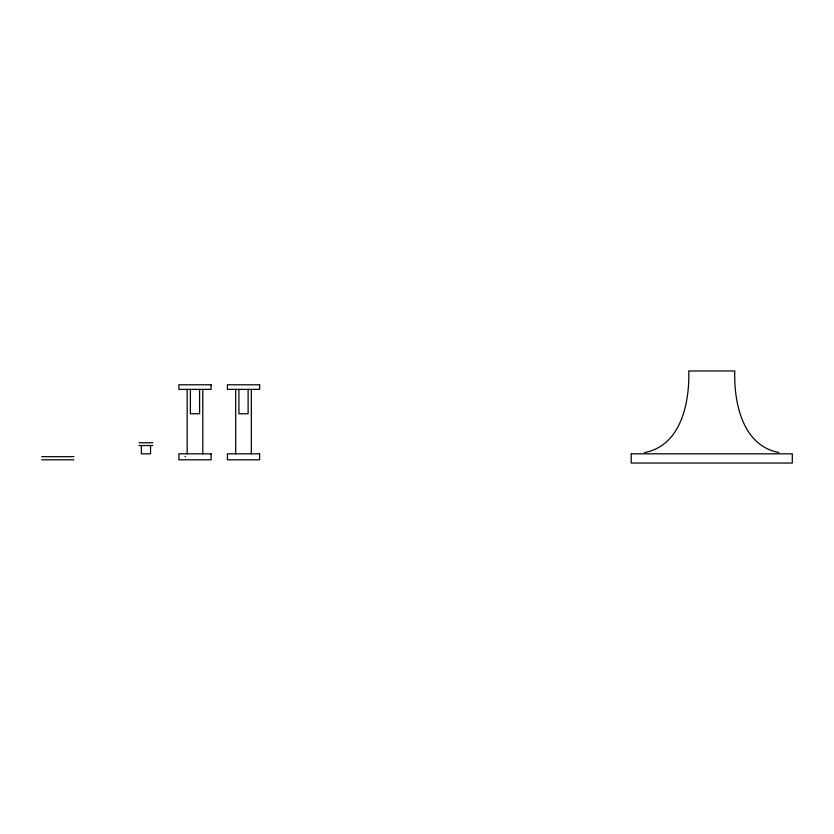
<?xml version="1.0" encoding="UTF-8"?>
<svg xmlns="http://www.w3.org/2000/svg" width="834" height="834" viewBox="0 0 834 834"><rect width="100%" height="100%" fill="white"/><g stroke="black" fill="none" stroke-linecap="round" stroke-linejoin="round"><path stroke-width="1.25" d="M644.703 452.528C681.201 445.585 689.676 402.311 688.748 370.974L734.764 370.974C733.837 402.311 742.312 445.585 778.82 452.528M139.059 442.771L152.862 442.771M139.059 445.533L152.862 445.533M41.7 456.678L73.913 456.678M185.023 456.678L185.555 456.678M41.7 459.805L73.913 459.805M251.336 389.384L251.336 453.821M248.115 389.384L248.115 413.747L238.91 413.747L238.91 389.384M235.688 389.384L235.688 453.821M202.808 389.384L202.808 453.821M199.587 389.384L199.587 413.747L190.381 413.747L190.381 389.384M187.16 389.384L187.16 453.821M150.558 445.533L150.558 453.821L141.373 453.821L141.353 445.533M631.223 453.821L631.213 463.026L792.3 463.026L792.3 453.821L631.213 453.821M211.085 384.787L178.872 384.787L178.872 389.384L211.085 389.384L211.085 384.787M259.624 384.787L227.411 384.787L227.411 389.384L259.624 389.384L259.624 384.787M211.085 453.821L178.872 453.821L178.872 459.805L211.085 459.805L211.085 453.821M259.624 453.821L227.411 453.821L227.411 459.805L259.624 459.805L259.624 453.821"/></g></svg>
